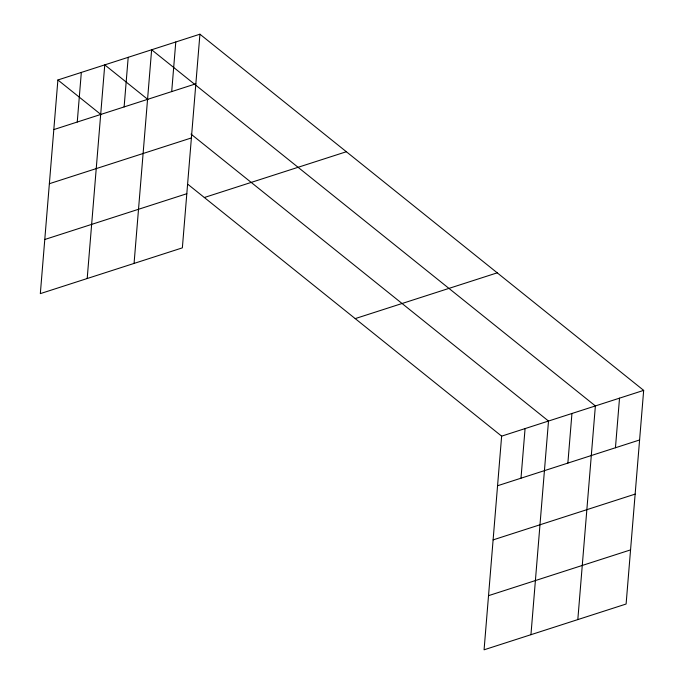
<?xml version="1.0" encoding="UTF-8"?>
<svg xmlns="http://www.w3.org/2000/svg" width="684" height="684" viewBox="0 0 684 684"><rect width="100%" height="100%" fill="white"/><g stroke="black" fill="none" stroke-linecap="round" stroke-linejoin="round"><path stroke-width="1.03" d="M57.892 79.977L40.33 293.624L182.363 247.856L199.925 34.2L57.892 79.977L101.01 114.587M77.249 122.026L81.328 72.418M87.193 278.525L104.763 64.869L147.881 99.479M124.12 106.918L128.199 57.319M134.064 263.417L151.634 49.761L595.379 405.937L577.818 619.584M171.701 91.588L175.779 41.98M188.057 184.449L501.637 436.144L484.075 649.8L626.108 604.023L643.67 390.376L199.925 34.2M520.994 478.201L525.073 428.594M530.946 634.692L548.508 421.045L190.998 134.09M567.865 463.094L571.944 413.487M615.446 447.764L619.524 398.156M53.814 129.584L195.846 83.807M49.359 183.714L191.392 137.937M44.776 239.494L186.809 193.717M204.328 197.514L346.361 151.737M355.201 318.607L497.234 272.839M501.637 436.144L643.67 390.376M497.559 485.751L639.591 439.974M493.113 539.89L635.145 494.113M488.53 595.661L630.562 549.893"/></g></svg>
